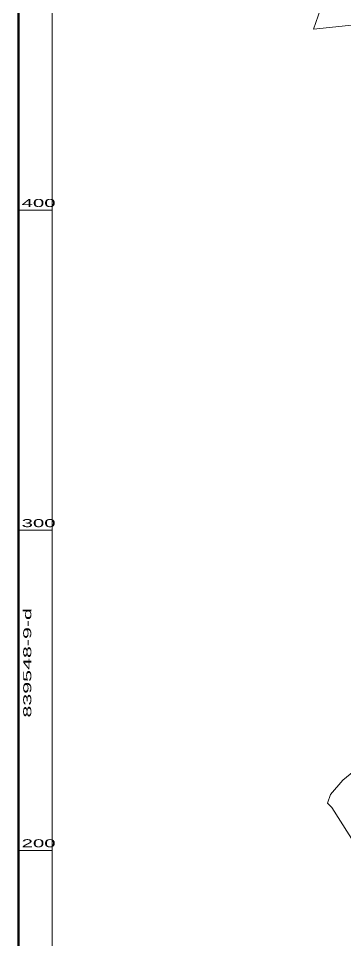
# Model space of a CAD drawing. Header units: metres. Extents: x 550890 to 551618, y 1835759 to 1836646.
# Drawn here: x 550889.5 to 550991.7, y 1836171.9 to 1836459.9 of the extents above; entities that cross this region are included whole.
import ezdxf
from ezdxf.enums import TextEntityAlignment as Align

# ---------------------------------------------------------------- set-up
doc = ezdxf.new("R2010")
doc.units = ezdxf.units.M
doc.header["$LTSCALE"] = 0.04
doc.layers.add('10', color=7, linetype='Continuous', lineweight=13)
doc.layers.add('63', color=7, linetype='Continuous', lineweight=13)

msp = doc.modelspace()

# ---------------------------------------------------------------- linework, layer by layer
at = {"layer": '10'}
for points in [[(550981.66, 1836456.55), (550989.66, 1836479.58), (550989.79, 1836480.22)], [(551026.51, 1836447.86), (551015.71, 1836449.17), (550996.49, 1836458.11), (550981.66, 1836456.55)], [(551004.74, 1836236.93), (551002.35, 1836235.36), (550995.96, 1836226.28), (550990.81, 1836222), (550986.96, 1836217.45), (550986.06, 1836214.78)], [(550986.06, 1836214.78), (550987.41, 1836213.41), (551002.87, 1836189)]]:
    msp.add_lwpolyline(points, dxfattribs=at)
at = {"layer": '63'}
for p, q in [((550900, 1836400), (550889.5, 1836400)), ((550900, 1836300), (550889.5, 1836300)), ((550900, 1836200), (550889.5, 1836200))]:
    msp.add_line(p, q, dxfattribs=at)
at = {"layer": '63', "lineweight": 158}
msp.add_lwpolyline([(550889.5, 1836610.5), (551610.5, 1836610.5), (551610.5, 1835889.5), (550889.5, 1835889.5)], close=True, dxfattribs=at)
at = {"layer": '63'}
msp.add_lwpolyline([(550900, 1836119.96), (550900, 1836600), (551600, 1836600), (551600, 1835900), (550900, 1835900), (550900, 1836102.86)], dxfattribs=at)

# ---------------------------------------------------------------- texts
at = {"layer": '63', "width": 1.9}
for s, p in [('400', (550890.5, 1836401)), ('300', (550890.5, 1836301)), ('200', (550890.5, 1836201))]:
    msp.add_text(s, height=2.5, dxfattribs=at).set_placement(p)
at = {"layer": '63', "width": 2}
msp.add_text('839548-9-d', height=2.5, rotation=90, dxfattribs=at).set_placement((550893.5, 1836258.61), align=Align.CENTER)

doc.saveas('drawing.dxf')
